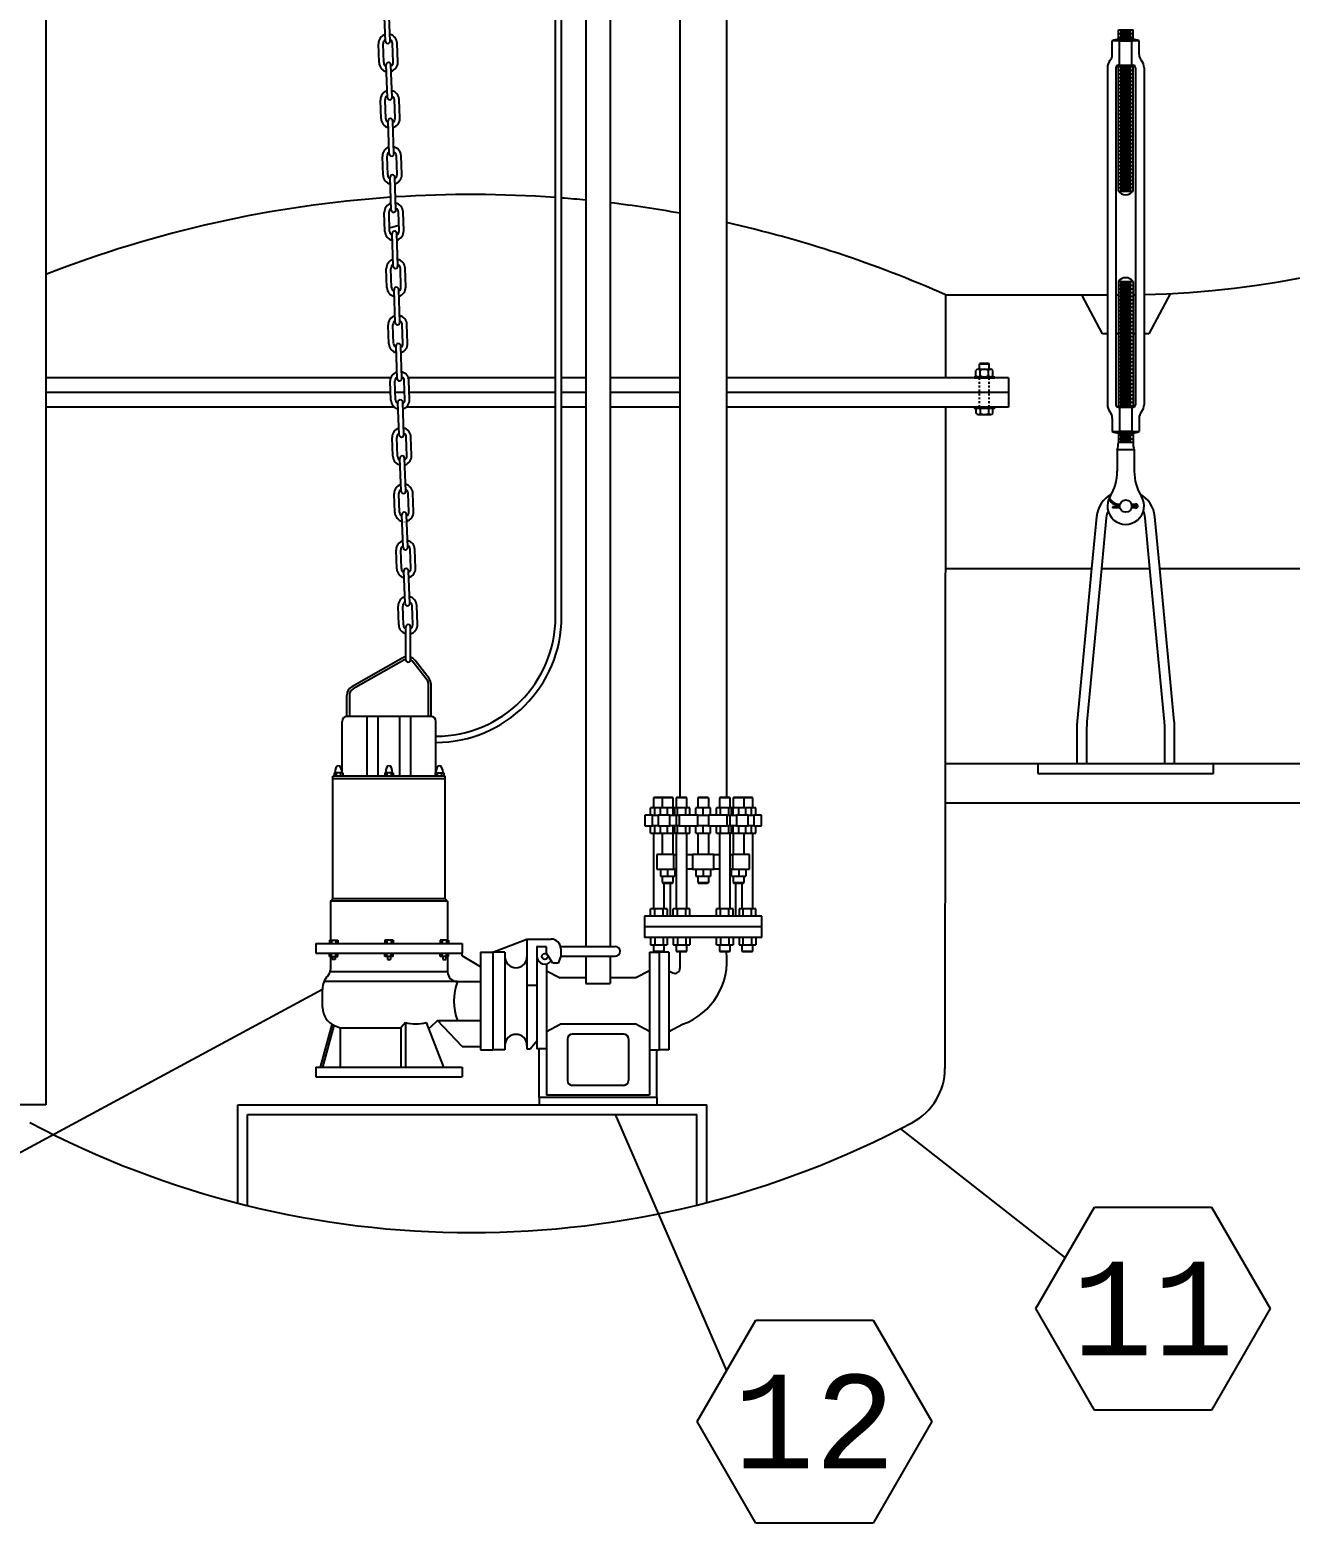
# Model space of a CAD drawing. Extents: x -13 to 326, y -96 to 129.
# Drawn here: x 224.4 to 288.9, y -95.8 to -19.4 of the extents above; entities that cross this region are included whole.
import ezdxf
from ezdxf.enums import TextEntityAlignment as Align

# ---------------------------------------------------------------- set-up
doc = ezdxf.new("R2010")
doc.units = 0
doc.header["$MEASUREMENT"] = 0
doc.linetypes.add('HIDDEN', pattern=[0.1875, 0.0625, -0.0625, 0.0625])
doc.layers.add('2', color=7, linetype='Continuous')
doc.styles.get("Standard").update_dxf_attribs({"font": 'monotxt.shx'})

# ---------------------------------------------------------------- blocks, each defined once
blk = doc.blocks.new('*U29', base_point=(242.75054, -57.411507))
at = {"layer": '2', "color": 5, "linetype": 'Continuous'}
blk.add_arc((242.75054, -57.411507), 0.370086, 270, 90, dxfattribs=at)
blk = doc.blocks.new('*U30', base_point=(240.16596, -57.411507))
at = {"layer": '2', "color": 5, "linetype": 'Continuous'}
blk.add_arc((240.16596, -57.411507), 0.370086, 270, 90, dxfattribs=at)
blk = doc.blocks.new('*U31', base_point=(245.33511, -57.411507))
at = {"layer": '2', "color": 5, "linetype": 'Continuous'}
blk.add_arc((245.33511, -57.411507), 0.370086, 270, 90, dxfattribs=at)

msp = doc.modelspace()

# ---------------------------------------------------------------- linework, layer by layer
at = {"layer": '2', "color": 5, "linetype": 'Continuous'}
for p, q in [((252.823, 95.491), (252.823, -66.29)), ((254.073, 95.491), (254.073, -66.29)), ((257.645, 80.958), (257.645, -58.646)), ((260.02, 80.958), (260.02, -58.646)), ((251.276, -49.409), (251.276, 66.074)), ((251.588, -49.409), (251.588, 66.074)), ((225.191, 37.606), (225.191, -74.4)), ((242.567, -19.964), (242.508, -18.285)), ((242.807, -19.955), (242.748, -18.276)), ((280.086, -19.376), (280.836, -19.376)), ((280.086, -19.85), (280.086, -19.376)), ((280.086, -19.559), (280.836, -19.559)), ((280.086, -19.751), (280.836, -19.751)), ((280.836, -19.85), (280.086, -19.85)), ((280.18, -19.47), (280.742, -19.47)), ((280.18, -19.658), (280.742, -19.658)), ((280.836, -19.85), (280.836, -19.376)), ((242.245, -21.055), (242.211, -20.096)), ((242.485, -21.047), (242.451, -20.088)), ((242.964, -21.03), (242.931, -20.071)), ((243.204, -21.022), (243.171, -20.063)), ((281.148, -19.939), (279.773, -19.939)), ((279.773, -20.629), (279.773, -19.939)), ((280.086, -19.939), (280.836, -19.939)), ((280.148, -21.189), (280.148, -19.939)), ((280.773, -21.189), (280.773, -19.939)), ((281.148, -20.629), (281.148, -19.939)), ((242.667, -22.842), (242.609, -21.163)), ((242.907, -22.833), (242.849, -21.154)), ((279.523, -21.314), (279.523, -38.564)), ((279.961, -21.314), (279.961, -38.564)), ((280.086, -27.626), (280.086, -21.189)), ((280.086, -21.189), (280.836, -21.189)), ((280.086, -21.251), (280.836, -21.251)), ((280.18, -21.345), (280.742, -21.345)), ((280.836, -27.626), (280.836, -21.189)), ((280.961, -21.314), (280.961, -38.564)), ((281.398, -21.314), (281.398, -38.564)), ((280.086, -21.439), (280.836, -21.439)), ((280.086, -21.626), (280.836, -21.626)), ((280.086, -21.814), (280.836, -21.814)), ((280.086, -22.001), (280.836, -22.001)), ((280.18, -21.533), (280.742, -21.533)), ((280.18, -21.72), (280.742, -21.72)), ((280.18, -21.908), (280.742, -21.908)), ((280.18, -22.095), (280.742, -22.095)), ((280.086, -22.189), (280.836, -22.189)), ((280.086, -22.376), (280.836, -22.376)), ((280.086, -22.564), (280.836, -22.564)), ((280.086, -22.751), (280.836, -22.751)), ((280.18, -22.283), (280.742, -22.283)), ((280.18, -22.47), (280.742, -22.47)), ((280.18, -22.658), (280.742, -22.658)), ((280.18, -22.845), (280.742, -22.845)), ((242.345, -23.934), (242.312, -22.974)), ((242.585, -23.925), (242.552, -22.966)), ((243.065, -23.909), (243.031, -22.949)), ((243.305, -23.9), (243.271, -22.941)), ((280.086, -22.939), (280.836, -22.939)), ((280.086, -23.126), (280.836, -23.126)), ((280.086, -23.314), (280.836, -23.314)), ((280.086, -23.501), (280.836, -23.501)), ((280.086, -23.689), (280.836, -23.689)), ((280.18, -23.033), (280.742, -23.033)), ((280.18, -23.22), (280.742, -23.22)), ((280.18, -23.408), (280.742, -23.408)), ((280.18, -23.595), (280.742, -23.595)), ((242.768, -25.72), (242.709, -24.041)), ((243.008, -25.712), (242.949, -24.033)), ((280.086, -23.876), (280.836, -23.876)), ((280.086, -24.064), (280.836, -24.064)), ((280.086, -24.251), (280.836, -24.251)), ((280.086, -24.439), (280.836, -24.439)), ((280.18, -23.783), (280.742, -23.783)), ((280.18, -23.97), (280.742, -23.97)), ((280.18, -24.158), (280.742, -24.158)), ((280.18, -24.345), (280.742, -24.345)), ((280.086, -24.626), (280.836, -24.626)), ((280.086, -24.814), (280.836, -24.814)), ((280.086, -25.001), (280.836, -25.001)), ((280.086, -25.189), (280.836, -25.189)), ((280.18, -24.533), (280.742, -24.533)), ((280.18, -24.72), (280.742, -24.72)), ((280.18, -24.908), (280.742, -24.908)), ((280.18, -25.095), (280.742, -25.095)), ((242.446, -26.812), (242.412, -25.853)), ((242.686, -26.804), (242.652, -25.844)), ((243.165, -26.787), (243.132, -25.827)), ((243.405, -26.778), (243.372, -25.819)), ((280.086, -25.376), (280.836, -25.376)), ((280.086, -25.564), (280.836, -25.564)), ((280.086, -25.751), (280.836, -25.751)), ((280.086, -25.939), (280.836, -25.939)), ((280.18, -25.283), (280.742, -25.283)), ((280.18, -25.47), (280.742, -25.47)), ((280.18, -25.658), (280.742, -25.658)), ((280.18, -25.845), (280.742, -25.845)), ((280.086, -26.126), (280.836, -26.126)), ((280.086, -26.314), (280.836, -26.314)), ((280.086, -26.501), (280.836, -26.501)), ((280.086, -26.689), (280.836, -26.689)), ((280.18, -26.033), (280.742, -26.033)), ((280.18, -26.22), (280.742, -26.22)), ((280.18, -26.408), (280.742, -26.408)), ((280.18, -26.595), (280.742, -26.595)), ((242.868, -28.598), (242.81, -26.919)), ((243.108, -28.59), (243.05, -26.911)), ((280.086, -26.876), (280.836, -26.876)), ((280.086, -27.064), (280.836, -27.064)), ((280.086, -27.251), (280.836, -27.251)), ((280.086, -27.439), (280.836, -27.439)), ((280.18, -26.783), (280.742, -26.783)), ((280.18, -26.97), (280.742, -26.97)), ((280.18, -27.158), (280.742, -27.158)), ((280.18, -27.345), (280.742, -27.345)), ((280.086, -27.626), (280.836, -27.626)), ((280.18, -27.533), (280.742, -27.533)), ((242.546, -29.69), (242.513, -28.731)), ((242.786, -29.682), (242.753, -28.722)), ((243.266, -29.665), (243.232, -28.706)), ((243.506, -29.657), (243.472, -28.697)), ((242.969, -31.477), (242.91, -29.798)), ((243.209, -31.468), (243.15, -29.789)), ((242.647, -32.568), (242.613, -31.609)), ((242.887, -32.56), (242.853, -31.601)), ((243.366, -32.543), (243.333, -31.584)), ((243.606, -32.535), (243.573, -31.576)), ((243.069, -34.355), (243.011, -32.676)), ((243.309, -34.346), (243.251, -32.667)), ((280.086, -32.251), (280.086, -38.689)), ((280.086, -32.251), (280.836, -32.251)), ((280.086, -32.439), (280.836, -32.439)), ((280.086, -32.626), (280.836, -32.626)), ((280.086, -32.814), (280.836, -32.814)), ((280.18, -32.345), (280.742, -32.345)), ((280.18, -32.533), (280.742, -32.533)), ((280.18, -32.72), (280.742, -32.72)), ((280.836, -32.251), (280.836, -38.689)), ((271.242, -32.936), (271.242, -37.186)), ((271.242, -32.936), (279.523, -32.936)), ((279.273, -34.936), (278.211, -32.936)), ((279.961, -32.936), (280.086, -32.936)), ((280.086, -33.001), (280.836, -33.001)), ((280.086, -33.189), (280.836, -33.189)), ((280.086, -33.376), (280.836, -33.376)), ((280.086, -33.564), (280.836, -33.564)), ((280.18, -32.908), (280.742, -32.908)), ((280.18, -33.095), (280.742, -33.095)), ((280.18, -33.283), (280.742, -33.283)), ((280.18, -33.47), (280.742, -33.47)), ((280.836, -32.936), (280.961, -32.936)), ((282.741, -32.88), (281.648, -34.936)), ((280.086, -33.751), (280.836, -33.751)), ((280.086, -33.939), (280.836, -33.939)), ((280.086, -34.126), (280.836, -34.126)), ((280.086, -34.314), (280.836, -34.314)), ((280.18, -33.658), (280.742, -33.658)), ((280.18, -33.845), (280.742, -33.845)), ((280.18, -34.033), (280.742, -34.033)), ((280.18, -34.22), (280.742, -34.22)), ((242.747, -35.447), (242.714, -34.487)), ((242.987, -35.438), (242.954, -34.479)), ((243.467, -35.422), (243.433, -34.462)), ((243.707, -35.413), (243.673, -34.454)), ((279.523, -34.936), (279.273, -34.936)), ((280.086, -34.939), (279.961, -34.939)), ((280.086, -34.501), (280.836, -34.501)), ((280.086, -34.689), (280.836, -34.689)), ((280.086, -34.876), (280.836, -34.876)), ((280.086, -35.064), (280.836, -35.064)), ((280.18, -34.408), (280.742, -34.408)), ((280.18, -34.595), (280.742, -34.595)), ((280.18, -34.783), (280.742, -34.783)), ((280.18, -34.97), (280.742, -34.97)), ((280.18, -35.158), (280.742, -35.158)), ((280.961, -34.939), (280.836, -34.939)), ((281.648, -34.936), (281.398, -34.936)), ((243.17, -37.233), (243.111, -35.554)), ((243.41, -37.225), (243.351, -35.546)), ((280.086, -35.251), (280.836, -35.251)), ((280.086, -35.439), (280.836, -35.439)), ((280.086, -35.626), (280.836, -35.626)), ((280.086, -35.814), (280.836, -35.814)), ((280.18, -35.345), (280.742, -35.345)), ((280.18, -35.533), (280.742, -35.533)), ((280.18, -35.72), (280.742, -35.72)), ((280.18, -35.908), (280.742, -35.908)), ((273.01, -36.442), (272.978, -36.474)), ((272.978, -36.474), (273.472, -36.474)), ((272.978, -36.749), (272.978, -36.474)), ((273.01, -36.442), (273.441, -36.442)), ((273.441, -36.442), (273.472, -36.474)), ((273.472, -36.749), (273.472, -36.474)), ((280.086, -36.001), (280.836, -36.001)), ((280.086, -36.189), (280.836, -36.189)), ((280.086, -36.376), (280.836, -36.376)), ((280.086, -36.564), (280.836, -36.564)), ((280.18, -36.095), (280.742, -36.095)), ((280.18, -36.283), (280.742, -36.283)), ((280.18, -36.47), (280.742, -36.47)), ((280.18, -36.658), (280.742, -36.658)), ((242.842, -37.186), (225.191, -37.186)), ((242.848, -38.325), (242.814, -37.366)), ((243.088, -38.317), (243.054, -37.357)), ((243.567, -38.3), (243.534, -37.34)), ((251.276, -37.186), (243.746, -37.186)), ((243.807, -38.291), (243.774, -37.332)), ((252.823, -37.186), (251.588, -37.186)), ((257.645, -37.186), (254.073, -37.186)), ((274.461, -37.186), (260.02, -37.186)), ((272.696, -37.139), (273.754, -37.139)), ((272.696, -37.139), (272.696, -37.186)), ((272.696, -37.186), (273.754, -37.186)), ((272.794, -37.082), (272.794, -36.806)), ((272.902, -36.749), (273.549, -36.749)), ((272.902, -37.139), (273.549, -37.139)), ((272.929, -37.186), (273.522, -37.186)), ((273.009, -37.082), (273.009, -36.806)), ((273.441, -37.082), (273.441, -36.806)), ((273.656, -37.082), (273.656, -36.806)), ((273.754, -37.139), (273.754, -37.186)), ((274.461, -37.186), (274.461, -38.686)), ((280.086, -36.751), (280.836, -36.751)), ((280.086, -36.939), (280.836, -36.939)), ((280.086, -37.126), (280.836, -37.126)), ((280.086, -37.314), (280.836, -37.314)), ((280.18, -36.845), (280.742, -36.845)), ((280.18, -37.033), (280.742, -37.033)), ((280.18, -37.22), (280.742, -37.22)), ((280.18, -37.408), (280.742, -37.408)), ((242.834, -37.936), (225.191, -37.936)), ((243.555, -37.936), (243.074, -37.936)), ((251.276, -37.936), (243.795, -37.936)), ((252.823, -37.936), (251.588, -37.936)), ((257.645, -37.936), (254.073, -37.936)), ((274.461, -37.936), (260.02, -37.936)), ((280.086, -37.501), (280.836, -37.501)), ((280.086, -37.689), (280.836, -37.689)), ((280.086, -37.876), (280.836, -37.876)), ((280.086, -38.064), (280.836, -38.064)), ((280.18, -37.595), (280.742, -37.595)), ((280.18, -37.783), (280.742, -37.783)), ((280.18, -37.97), (280.742, -37.97)), ((280.18, -38.158), (280.742, -38.158)), ((243.032, -38.686), (225.191, -38.686)), ((243.27, -40.111), (243.212, -38.432)), ((243.51, -40.103), (243.452, -38.424)), ((251.276, -38.686), (243.623, -38.686)), ((252.823, -38.686), (251.588, -38.686)), ((257.645, -38.686), (254.073, -38.686)), ((274.461, -38.686), (260.02, -38.686)), ((271.237, -38.686), (271.211, -72.534)), ((272.706, -38.686), (273.765, -38.686)), ((272.706, -38.686), (272.706, -38.733)), ((272.706, -38.733), (273.765, -38.733)), ((272.804, -38.733), (273.667, -38.733)), ((272.804, -39.009), (272.804, -38.733)), ((273.02, -39.009), (273.02, -38.733)), ((273.451, -39.009), (273.451, -38.733)), ((273.667, -39.009), (273.667, -38.733)), ((273.765, -38.686), (273.765, -38.733)), ((280.086, -38.251), (280.836, -38.251)), ((280.086, -38.439), (280.836, -38.439)), ((280.086, -38.626), (280.836, -38.626)), ((280.086, -38.689), (280.836, -38.689)), ((280.148, -38.689), (280.148, -39.939)), ((280.18, -38.345), (280.742, -38.345)), ((280.18, -38.533), (280.742, -38.533)), ((280.773, -38.689), (280.773, -39.939)), ((272.912, -39.066), (273.559, -39.066)), ((279.773, -39.249), (279.773, -39.939)), ((281.148, -39.249), (281.148, -39.939)), ((242.948, -41.203), (242.915, -40.244)), ((243.188, -41.195), (243.155, -40.235)), ((243.668, -41.178), (243.634, -40.219)), ((243.908, -41.17), (243.874, -40.21)), ((279.773, -39.939), (281.148, -39.939)), ((280.836, -39.939), (280.086, -39.939)), ((280.086, -40.028), (280.086, -40.501)), ((280.086, -40.028), (280.836, -40.028)), ((280.836, -40.126), (280.086, -40.126)), ((280.836, -40.319), (280.086, -40.319)), ((280.836, -40.501), (280.086, -40.501)), ((280.742, -40.22), (280.18, -40.22)), ((280.742, -40.408), (280.18, -40.408)), ((280.836, -40.028), (280.836, -40.501)), ((280.023, -40.876), (280.023, -41.966)), ((280.898, -40.876), (280.023, -40.876)), ((280.898, -40.876), (280.898, -41.966)), ((243.371, -42.99), (243.312, -41.311)), ((243.611, -42.981), (243.552, -41.302)), ((243.049, -44.081), (243.015, -43.122)), ((243.289, -44.073), (243.255, -43.114)), ((243.768, -44.056), (243.735, -43.097)), ((244.008, -44.048), (243.975, -43.089)), ((279.67, -43.389), (279.616, -43.421)), ((243.471, -45.868), (243.413, -44.189)), ((243.711, -45.859), (243.653, -44.18)), ((278.969, -44.3), (278.718, -46.942)), ((280.15, -43.782), (279.787, -43.782)), ((279.787, -43.782), (279.787, -43.844)), ((280.162, -43.844), (279.787, -43.844)), ((280.759, -43.659), (280.968, -43.642)), ((280.968, -43.86), (280.759, -43.844)), ((280.772, -43.72), (280.973, -43.705)), ((280.973, -43.798), (280.772, -43.782)), ((282.206, -46.942), (281.956, -44.3)), ((243.529, -44.552), (243.529, -44.568)), ((279.467, -44.347), (279.221, -46.942)), ((281.704, -46.942), (281.458, -44.347)), ((243.149, -46.96), (243.116, -46)), ((243.389, -46.951), (243.356, -45.992)), ((243.869, -46.935), (243.835, -45.975)), ((244.109, -46.926), (244.075, -45.967)), ((243.572, -48.746), (243.513, -47.067)), ((243.812, -48.738), (243.753, -47.059)), ((271.231, -46.939), (278.719, -46.939)), ((278.718, -46.942), (277.978, -54.753)), ((279.221, -46.942), (278.476, -54.8)), ((279.221, -46.939), (281.703, -46.939)), ((282.449, -54.8), (281.704, -46.942)), ((282.206, -46.939), (314.212, -46.939)), ((282.947, -54.753), (282.206, -46.942)), ((243.25, -49.838), (243.216, -48.879)), ((243.49, -49.83), (243.456, -48.87)), ((243.969, -49.813), (243.936, -48.853)), ((244.209, -49.804), (244.176, -48.845)), ((243.614, -51.621), (243.614, -49.941)), ((243.854, -51.621), (243.854, -49.941)), ((243.454, -51.527), (240.852, -52.996)), ((243.515, -51.636), (240.913, -53.105)), ((244.701, -52.655), (243.997, -51.735)), ((244.801, -52.579), (244.096, -51.659)), ((240.597, -54.524), (240.597, -53.432)), ((240.722, -53.432), (240.722, -54.524)), ((244.779, -54.524), (244.779, -52.883)), ((244.904, -54.524), (244.904, -52.883)), ((240.347, -57.412), (240.347, -54.774)), ((244.904, -54.524), (240.597, -54.524)), ((241.636, -57.583), (241.636, -54.524)), ((242.191, -57.583), (242.191, -54.524)), ((243.31, -57.583), (243.31, -54.524)), ((243.865, -57.583), (243.865, -54.524)), ((245.154, -57.412), (245.154, -54.774)), ((277.962, -55.084), (277.962, -56.942)), ((278.462, -55.084), (278.462, -56.942)), ((282.462, -56.942), (282.462, -55.084)), ((282.962, -56.942), (282.962, -55.084)), ((304.212, -56.939), (271.223, -56.939)), ((275.962, -56.942), (275.962, -57.442)), ((284.962, -57.442), (284.962, -56.942)), ((239.876, -63.851), (239.876, -57.583)), ((245.626, -57.583), (239.876, -57.583)), ((245.626, -57.708), (239.876, -57.708)), ((240.383, -57.412), (239.949, -57.412)), ((239.949, -57.412), (239.949, -57.583)), ((240.056, -57.412), (240.056, -57.583)), ((240.276, -57.412), (240.276, -57.583)), ((240.383, -57.412), (240.383, -57.583)), ((242.968, -57.412), (242.533, -57.412)), ((242.533, -57.412), (242.533, -57.583)), ((242.64, -57.412), (242.64, -57.583)), ((242.861, -57.412), (242.861, -57.583)), ((242.968, -57.412), (242.968, -57.583)), ((245.118, -57.412), (245.552, -57.412)), ((245.118, -57.412), (245.118, -57.583)), ((245.225, -57.412), (245.225, -57.583)), ((245.445, -57.412), (245.445, -57.583)), ((245.552, -57.412), (245.552, -57.583)), ((245.626, -63.851), (245.626, -57.583)), ((275.962, -57.442), (284.962, -57.442)), ((256.339, -58.646), (256.293, -58.692)), ((256.569, -58.692), (256.293, -58.692)), ((256.293, -58.692), (256.293, -59.198)), ((256.339, -58.646), (256.569, -58.646)), ((256.569, -58.646), (256.783, -58.646)), ((256.737, -58.692), (256.569, -58.692)), ((256.783, -58.646), (256.737, -58.692)), ((257.151, -58.692), (256.737, -58.692)), ((256.737, -58.692), (256.737, -59.198)), ((256.783, -58.646), (257.128, -58.646)), ((257.128, -58.646), (257.243, -58.646)), ((257.289, -58.692), (257.151, -58.692)), ((257.289, -58.692), (257.243, -58.646)), ((257.289, -59.198), (257.289, -58.692)), ((257.498, -58.646), (257.452, -58.692)), ((257.968, -58.692), (257.452, -58.692)), ((257.452, -58.692), (257.452, -59.198)), ((257.498, -58.646), (257.928, -58.646)), ((257.928, -58.646), (257.959, -58.646)), ((258.005, -58.692), (257.959, -58.646)), ((258.005, -58.692), (257.968, -58.692)), ((258.005, -59.198), (258.005, -58.692)), ((258.603, -58.646), (258.557, -58.692)), ((259.109, -58.692), (258.557, -58.692)), ((258.557, -58.692), (258.557, -59.198)), ((258.603, -58.646), (259.063, -58.646)), ((259.109, -58.692), (259.063, -58.646)), ((259.109, -58.692), (259.109, -59.198)), ((259.707, -58.646), (259.661, -58.692)), ((260.214, -58.692), (259.661, -58.692)), ((259.661, -58.692), (259.661, -59.198)), ((259.707, -58.646), (260.168, -58.646)), ((260.214, -58.692), (260.168, -58.646)), ((260.214, -59.198), (260.214, -58.692)), ((260.423, -58.646), (260.377, -58.692)), ((260.929, -58.692), (260.377, -58.692)), ((260.377, -58.692), (260.377, -59.198)), ((260.423, -58.646), (260.883, -58.646)), ((260.929, -58.692), (260.883, -58.646)), ((260.883, -58.646), (261.327, -58.646)), ((260.929, -59.198), (260.929, -58.692)), ((261.373, -58.692), (260.929, -58.692)), ((261.373, -58.692), (261.327, -58.646)), ((261.373, -59.198), (261.373, -58.692)), ((256.246, -59.566), (255.842, -59.566)), ((255.842, -59.566), (255.842, -60.119)), ((256.357, -59.198), (256.144, -59.198)), ((256.144, -59.566), (256.144, -59.198)), ((256.246, -59.566), (256.522, -59.566)), ((256.246, -60.119), (256.246, -59.566)), ((256.645, -59.198), (256.357, -59.198)), ((256.357, -59.566), (256.357, -59.198)), ((257.126, -59.566), (256.522, -59.566)), ((256.522, -59.566), (256.522, -60.119)), ((256.645, -59.566), (256.645, -59.198)), ((257.013, -59.198), (256.645, -59.198)), ((257.381, -59.198), (257.013, -59.198)), ((257.013, -59.566), (257.013, -59.198)), ((257.126, -59.566), (257.356, -59.566)), ((257.126, -60.119), (257.126, -59.566)), ((257.516, -59.198), (257.303, -59.198)), ((257.303, -59.566), (257.303, -59.198)), ((257.356, -59.566), (257.516, -59.566)), ((257.381, -59.566), (257.381, -59.198)), ((257.452, -59.566), (257.452, -60.119)), ((257.941, -59.198), (257.516, -59.198)), ((257.516, -59.566), (257.516, -59.198)), ((257.516, -59.566), (257.604, -59.566)), ((258.557, -59.566), (257.604, -59.566)), ((257.604, -59.566), (257.604, -60.119)), ((258.154, -59.198), (257.941, -59.198)), ((257.941, -59.566), (257.941, -59.198)), ((258.154, -59.566), (258.154, -59.198)), ((258.465, -59.566), (258.465, -59.198)), ((258.833, -59.198), (258.465, -59.198)), ((258.557, -60.119), (258.557, -59.566)), ((258.557, -59.566), (258.833, -59.566)), ((259.201, -59.198), (258.833, -59.198)), ((258.833, -59.566), (258.833, -59.198)), ((258.833, -59.566), (259.109, -59.566)), ((260.062, -59.566), (259.109, -59.566)), ((259.109, -59.566), (259.109, -60.119)), ((259.201, -59.566), (259.201, -59.198)), ((259.725, -59.198), (259.512, -59.198)), ((259.512, -59.566), (259.512, -59.198)), ((260.15, -59.198), (259.725, -59.198)), ((259.725, -59.566), (259.725, -59.198)), ((260.062, -60.119), (260.062, -59.566)), ((260.062, -59.566), (260.15, -59.566)), ((260.363, -59.198), (260.15, -59.198)), ((260.15, -59.566), (260.15, -59.198)), ((260.15, -59.566), (260.31, -59.566)), ((260.214, -60.119), (260.214, -59.566)), ((260.285, -59.566), (260.285, -59.198)), ((260.653, -59.198), (260.285, -59.198)), ((260.31, -59.566), (260.54, -59.566)), ((260.363, -59.566), (260.363, -59.198)), ((261.144, -59.566), (260.54, -59.566)), ((260.54, -59.566), (260.54, -60.119)), ((261.021, -59.198), (260.653, -59.198)), ((260.653, -59.566), (260.653, -59.198)), ((261.021, -59.566), (261.021, -59.198)), ((261.309, -59.198), (261.021, -59.198)), ((261.144, -59.566), (261.42, -59.566)), ((261.144, -60.119), (261.144, -59.566)), ((261.522, -59.198), (261.309, -59.198)), ((261.309, -59.566), (261.309, -59.198)), ((261.824, -59.566), (261.42, -59.566)), ((261.42, -59.566), (261.42, -60.119)), ((261.522, -59.566), (261.522, -59.198)), ((261.824, -60.119), (261.824, -59.566)), ((271.221, -58.939), (314.212, -58.939)), ((255.842, -60.119), (256.246, -60.119)), ((256.144, -60.487), (256.144, -60.119)), ((256.522, -60.119), (256.246, -60.119)), ((256.357, -60.487), (256.357, -60.119)), ((256.522, -60.119), (257.126, -60.119)), ((256.645, -60.487), (256.645, -60.119)), ((257.013, -60.487), (257.013, -60.119)), ((257.356, -60.119), (257.126, -60.119)), ((257.303, -60.487), (257.303, -60.119)), ((257.516, -60.119), (257.356, -60.119)), ((257.381, -60.487), (257.381, -60.119)), ((257.604, -60.119), (257.516, -60.119)), ((257.516, -60.487), (257.516, -60.119)), ((257.604, -60.119), (258.557, -60.119)), ((257.941, -60.487), (257.941, -60.119)), ((258.154, -60.487), (258.154, -60.119)), ((258.465, -60.487), (258.465, -60.119)), ((258.833, -60.119), (258.557, -60.119)), ((259.109, -60.119), (258.833, -60.119)), ((258.833, -60.487), (258.833, -60.119)), ((259.109, -60.119), (260.062, -60.119)), ((259.201, -60.487), (259.201, -60.119)), ((259.512, -60.487), (259.512, -60.119)), ((259.725, -60.487), (259.725, -60.119)), ((260.15, -60.119), (260.062, -60.119)), ((260.31, -60.119), (260.15, -60.119)), ((260.15, -60.487), (260.15, -60.119)), ((260.285, -60.487), (260.285, -60.119)), ((260.54, -60.119), (260.31, -60.119)), ((260.363, -60.487), (260.363, -60.119)), ((260.54, -60.119), (261.144, -60.119)), ((260.653, -60.487), (260.653, -60.119)), ((261.021, -60.487), (261.021, -60.119)), ((261.42, -60.119), (261.144, -60.119)), ((261.309, -60.487), (261.309, -60.119)), ((261.42, -60.119), (261.824, -60.119)), ((261.522, -60.487), (261.522, -60.119)), ((256.144, -60.487), (256.357, -60.487)), ((256.293, -60.487), (256.293, -64.365)), ((256.357, -60.487), (256.645, -60.487)), ((256.645, -60.487), (257.013, -60.487)), ((256.737, -60.487), (256.737, -61.591)), ((257.013, -60.487), (257.381, -60.487)), ((257.289, -61.591), (257.289, -60.487)), ((257.516, -60.487), (257.381, -60.487)), ((257.452, -60.487), (257.452, -64.365)), ((257.516, -60.487), (257.941, -60.487)), ((257.941, -60.487), (258.154, -60.487)), ((258.005, -64.365), (258.005, -60.487)), ((258.465, -60.487), (258.833, -60.487)), ((258.557, -60.487), (258.557, -61.591)), ((258.833, -60.487), (259.201, -60.487)), ((259.109, -60.487), (259.109, -61.591)), ((259.512, -60.487), (259.725, -60.487)), ((259.661, -60.487), (259.661, -64.365)), ((259.725, -60.487), (260.15, -60.487)), ((260.285, -60.487), (260.15, -60.487)), ((260.214, -64.365), (260.214, -60.487)), ((260.285, -60.487), (260.653, -60.487)), ((260.377, -60.487), (260.377, -61.591)), ((260.653, -60.487), (261.021, -60.487)), ((260.929, -61.591), (260.929, -60.487)), ((261.021, -60.487), (261.309, -60.487)), ((261.309, -60.487), (261.522, -60.487)), ((261.373, -64.365), (261.373, -60.487)), ((257.328, -61.591), (256.461, -61.591)), ((256.461, -61.591), (256.461, -62.328)), ((257.328, -61.591), (257.452, -61.591)), ((257.328, -62.328), (257.328, -61.591)), ((258.005, -61.591), (258.283, -61.591)), ((259.385, -61.591), (258.281, -61.591)), ((258.281, -61.591), (258.281, -62.328)), ((259.383, -61.591), (259.661, -61.591)), ((259.385, -62.328), (259.385, -61.591)), ((260.214, -61.591), (260.338, -61.591)), ((261.205, -61.591), (260.338, -61.591)), ((260.338, -61.591), (260.338, -62.328)), ((261.205, -62.328), (261.205, -61.591)), ((256.461, -62.328), (257.328, -62.328)), ((256.645, -62.328), (256.645, -62.696)), ((257.013, -62.328), (257.013, -62.696)), ((257.452, -62.328), (257.328, -62.328)), ((257.381, -62.328), (257.381, -62.696)), ((258.283, -62.328), (258.005, -62.328)), ((258.281, -62.328), (259.385, -62.328)), ((258.465, -62.328), (258.465, -62.696)), ((258.833, -62.328), (258.833, -62.696)), ((259.201, -62.328), (259.201, -62.696)), ((259.661, -62.328), (259.383, -62.328)), ((260.338, -62.328), (260.214, -62.328)), ((260.285, -62.696), (260.285, -62.328)), ((260.338, -62.328), (261.205, -62.328)), ((260.653, -62.328), (260.653, -62.696)), ((261.021, -62.328), (261.021, -62.696)), ((256.645, -62.696), (257.013, -62.696)), ((256.737, -62.696), (256.737, -63.018)), ((256.737, -63.018), (257.151, -63.018)), ((256.737, -63.018), (256.783, -63.064)), ((257.128, -63.064), (256.783, -63.064)), ((256.845, -64.365), (256.845, -63.064)), ((257.013, -62.696), (257.381, -62.696)), ((257.243, -63.064), (257.128, -63.064)), ((257.151, -63.018), (257.289, -63.018)), ((257.168, -64.733), (257.168, -63.064)), ((257.243, -63.064), (257.289, -63.018)), ((257.289, -63.018), (257.289, -62.696)), ((258.465, -62.696), (258.833, -62.696)), ((258.557, -62.696), (258.557, -63.018)), ((258.557, -63.018), (259.109, -63.018)), ((258.557, -63.018), (258.603, -63.064)), ((259.063, -63.064), (258.603, -63.064)), ((258.833, -62.696), (259.201, -62.696)), ((259.109, -63.018), (259.063, -63.064)), ((259.109, -62.696), (259.109, -63.018)), ((260.285, -62.696), (260.653, -62.696)), ((260.377, -62.696), (260.377, -63.018)), ((260.377, -63.018), (260.929, -63.018)), ((260.377, -63.018), (260.423, -63.064)), ((260.883, -63.064), (260.423, -63.064)), ((260.498, -64.733), (260.498, -63.064)), ((260.653, -62.696), (261.021, -62.696)), ((260.82, -63.064), (260.82, -64.365)), ((260.883, -63.064), (260.929, -63.018)), ((260.929, -63.018), (260.929, -62.696)), ((239.751, -63.976), (239.876, -63.851)), ((239.751, -63.976), (239.751, -65.972)), ((245.751, -63.976), (239.751, -63.976)), ((245.626, -63.851), (239.876, -63.851)), ((245.751, -63.976), (245.626, -63.851)), ((245.751, -63.976), (245.751, -65.972)), ((261.833, -64.733), (255.833, -64.733)), ((255.833, -64.733), (255.833, -65.286)), ((256.357, -64.365), (256.144, -64.365)), ((256.144, -64.733), (256.144, -64.365)), ((256.782, -64.365), (256.357, -64.365)), ((256.357, -64.733), (256.357, -64.365)), ((256.994, -64.365), (256.782, -64.365)), ((256.782, -64.733), (256.782, -64.365)), ((256.994, -64.365), (256.994, -64.733)), ((257.516, -64.365), (257.303, -64.365)), ((257.303, -64.733), (257.303, -64.365)), ((257.941, -64.365), (257.516, -64.365)), ((257.516, -64.733), (257.516, -64.365)), ((258.154, -64.365), (257.941, -64.365)), ((257.941, -64.733), (257.941, -64.365)), ((258.154, -64.733), (258.154, -64.365)), ((259.725, -64.365), (259.512, -64.365)), ((259.512, -64.733), (259.512, -64.365)), ((260.15, -64.365), (259.725, -64.365)), ((259.725, -64.733), (259.725, -64.365)), ((260.363, -64.365), (260.15, -64.365)), ((260.15, -64.733), (260.15, -64.365)), ((260.363, -64.733), (260.363, -64.365)), ((260.884, -64.365), (260.671, -64.365)), ((260.671, -64.365), (260.671, -64.733)), ((261.309, -64.365), (260.884, -64.365)), ((260.884, -64.733), (260.884, -64.365)), ((261.522, -64.365), (261.309, -64.365)), ((261.309, -64.733), (261.309, -64.365)), ((261.522, -64.733), (261.522, -64.365)), ((261.833, -65.286), (261.833, -64.733)), ((261.833, -65.286), (255.833, -65.286)), ((255.833, -65.286), (255.833, -65.838)), ((261.833, -65.838), (261.833, -65.286)), ((239.001, -66.143), (246.501, -66.143)), ((239.001, -66.143), (239.001, -66.643)), ((239.701, -65.972), (240.135, -65.972)), ((239.701, -65.972), (239.701, -66.143)), ((239.808, -65.972), (239.808, -66.143)), ((240.028, -65.972), (240.028, -66.143)), ((240.135, -65.972), (240.135, -66.143)), ((242.968, -65.972), (242.533, -65.972)), ((242.533, -65.972), (242.533, -66.143)), ((242.64, -65.972), (242.64, -66.143)), ((242.861, -65.972), (242.861, -66.143)), ((242.968, -65.972), (242.968, -66.143)), ((245.8, -65.972), (245.366, -65.972)), ((245.366, -65.972), (245.366, -66.143)), ((245.473, -65.972), (245.473, -66.143)), ((245.693, -65.972), (245.693, -66.143)), ((245.8, -65.972), (245.8, -66.143)), ((246.501, -66.143), (246.501, -66.643)), ((248.063, -66.588), (249.813, -65.912)), ((249.813, -65.912), (249.813, -71.525)), ((249.813, -65.912), (251.047, -65.912)), ((250.813, -66.31), (250.3, -66.31)), ((250.313, -66.31), (250.313, -71.525)), ((250.813, -66.65), (250.813, -66.31)), ((251.532, -66.29), (254.33, -66.29)), ((251.547, -66.412), (251.547, -66.79)), ((261.833, -65.838), (255.833, -65.838)), ((256.144, -65.838), (256.144, -66.206)), ((256.144, -66.206), (256.357, -66.206)), ((256.293, -66.206), (256.293, -66.528)), ((256.357, -65.838), (256.357, -66.206)), ((256.357, -66.206), (256.782, -66.206)), ((256.782, -65.838), (256.782, -66.206)), ((256.782, -66.206), (256.994, -66.206)), ((256.845, -66.528), (256.845, -66.206)), ((256.994, -65.838), (256.994, -66.206)), ((257.303, -65.838), (257.303, -66.206)), ((257.303, -66.206), (257.516, -66.206)), ((257.452, -66.206), (257.452, -66.528)), ((257.516, -65.838), (257.516, -66.206)), ((257.516, -66.206), (257.941, -66.206)), ((257.941, -65.838), (257.941, -66.206)), ((257.941, -66.206), (258.154, -66.206)), ((258.005, -66.528), (258.005, -66.206)), ((258.154, -65.838), (258.154, -66.206)), ((259.512, -66.206), (259.512, -65.838)), ((259.512, -66.206), (259.725, -66.206)), ((259.661, -66.206), (259.661, -66.528)), ((259.725, -65.838), (259.725, -66.206)), ((259.725, -66.206), (260.15, -66.206)), ((260.15, -65.838), (260.15, -66.206)), ((260.15, -66.206), (260.363, -66.206)), ((260.214, -66.528), (260.214, -66.206)), ((260.363, -65.838), (260.363, -66.206)), ((260.671, -65.838), (260.671, -66.206)), ((260.671, -66.206), (260.884, -66.206)), ((260.82, -66.206), (260.82, -66.528)), ((260.884, -66.206), (260.884, -65.838)), ((260.884, -66.206), (261.309, -66.206)), ((261.309, -65.838), (261.309, -66.206)), ((261.309, -66.206), (261.522, -66.206)), ((261.373, -66.528), (261.373, -66.206)), ((261.522, -65.838), (261.522, -66.206)), ((239.001, -66.643), (246.501, -66.643)), ((239.701, -66.814), (239.701, -66.643)), ((239.701, -66.814), (240.135, -66.814)), ((239.751, -66.814), (239.751, -67.464)), ((239.808, -66.814), (239.808, -66.643)), ((239.838, -66.814), (239.838, -66.955)), ((239.998, -66.955), (239.838, -66.955)), ((239.998, -66.814), (239.998, -66.955)), ((240.028, -66.814), (240.028, -66.643)), ((240.135, -66.814), (240.135, -66.643)), ((242.533, -66.814), (242.533, -66.643)), ((242.968, -66.814), (242.533, -66.814)), ((242.64, -66.814), (242.64, -66.643)), ((242.671, -66.814), (242.671, -66.955)), ((242.671, -66.955), (242.83, -66.955)), ((242.83, -66.814), (242.83, -66.955)), ((242.861, -66.814), (242.861, -66.643)), ((242.968, -66.814), (242.968, -66.643)), ((245.366, -66.814), (245.366, -66.643)), ((245.8, -66.814), (245.366, -66.814)), ((245.473, -66.814), (245.473, -66.643)), ((245.504, -66.814), (245.504, -66.955)), ((245.504, -66.955), (245.663, -66.955)), ((245.663, -66.814), (245.663, -66.955)), ((245.693, -66.814), (245.693, -66.643)), ((245.751, -66.814), (245.751, -67.588)), ((245.8, -66.814), (245.8, -66.643)), ((246.501, -66.768), (246.501, -66.643)), ((247.438, -67.33), (246.501, -66.768)), ((247.438, -66.588), (247.438, -71.588)), ((247.438, -66.588), (248.063, -66.588)), ((248.063, -66.588), (248.063, -71.588)), ((248.688, -66.588), (248.063, -66.588)), ((248.688, -66.588), (248.688, -71.588)), ((251.137, -67.15), (250.813, -66.65)), ((250.813, -67.192), (250.813, -71.525)), ((251.403, -67.15), (251.137, -67.15)), ((251.547, -66.79), (251.403, -67.15)), ((251.547, -66.79), (254.33, -66.79)), ((252.823, -66.79), (252.823, -68.188)), ((254.073, -66.79), (254.073, -68.188)), ((256.083, -66.588), (256.083, -71.588)), ((256.083, -66.588), (256.583, -66.588)), ((256.293, -66.528), (256.569, -66.528)), ((256.293, -66.528), (256.339, -66.574)), ((256.569, -66.574), (256.339, -66.574)), ((256.569, -66.528), (256.845, -66.528)), ((256.799, -66.574), (256.569, -66.574)), ((256.583, -66.588), (256.583, -71.588)), ((257.083, -66.588), (256.583, -66.588)), ((256.799, -66.574), (256.845, -66.528)), ((257.083, -66.588), (257.083, -71.588)), ((257.452, -66.528), (257.968, -66.528)), ((257.452, -66.528), (257.498, -66.574)), ((257.928, -66.574), (257.498, -66.574)), ((257.645, -66.574), (257.645, -67.418)), ((257.959, -66.574), (257.928, -66.574)), ((257.959, -66.574), (258.005, -66.528)), ((257.968, -66.528), (258.005, -66.528)), ((259.661, -66.528), (260.214, -66.528)), ((259.661, -66.528), (259.707, -66.574)), ((260.168, -66.574), (259.707, -66.574)), ((260.168, -66.574), (260.214, -66.528)), ((260.82, -66.528), (261.373, -66.528)), ((260.82, -66.528), (260.867, -66.574)), ((261.327, -66.574), (260.867, -66.574)), ((261.327, -66.574), (261.373, -66.528)), ((245.751, -67.588), (239.735, -67.588)), ((250.813, -67.538), (251.511, -67.9)), ((252.823, -67.9), (251.511, -67.9)), ((255.385, -67.9), (254.073, -67.9)), ((256.083, -67.538), (255.385, -67.9)), ((257.083, -67.538), (257.28, -67.64)), ((239.347, -68.488), (210.267, -84.176)), ((239.347, -69.419), (239.347, -68.488)), ((246.251, -68.088), (239.431, -68.088)), ((246.251, -68.088), (247.438, -68.088)), ((249.813, -68.27), (250.313, -68.27)), ((252.823, -68.188), (254.073, -68.188)), ((239.238, -72.463), (239.837, -70.278)), ((243.591, -70.189), (243.351, -70.463)), ((243.591, -70.189), (243.591, -72.463)), ((245.551, -72.463), (244.666, -70.189)), ((245.229, -70.088), (244.836, -70.463)), ((245.229, -70.088), (247.438, -70.088)), ((246.501, -71.408), (245.229, -70.088)), ((250.813, -70.638), (251.511, -70.275)), ((255.385, -70.275), (251.511, -70.275)), ((256.083, -70.638), (255.385, -70.275)), ((257.083, -70.638), (257.781, -70.275)), ((239.367, -72.463), (239.95, -70.337)), ((239.966, -70.343), (240.257, -70.463)), ((240.257, -70.463), (240.257, -72.463)), ((240.257, -70.463), (243.351, -70.463)), ((243.351, -70.463), (243.351, -72.463)), ((244.773, -70.463), (244.836, -70.463)), ((251.886, -71.025), (251.886, -73.15)), ((254.761, -70.775), (252.136, -70.775)), ((255.011, -71.025), (255.011, -73.15)), ((246.501, -71.408), (247.438, -71.408)), ((247.438, -71.588), (248.063, -71.588)), ((248.688, -71.588), (248.063, -71.588)), ((249.813, -71.525), (249.979, -71.525)), ((249.979, -71.525), (250.313, -71.126)), ((250.813, -71.525), (250.313, -71.525)), ((250.438, -74.025), (250.438, -71.525)), ((250.813, -71.525), (250.813, -73.9)), ((256.083, -71.588), (256.583, -71.588)), ((256.083, -71.588), (256.083, -73.9)), ((256.458, -74.025), (256.458, -71.588)), ((257.083, -71.588), (256.583, -71.588)), ((239.001, -72.463), (239.001, -72.963)), ((239.001, -72.463), (246.501, -72.463)), ((246.501, -72.463), (246.501, -72.963)), ((239.001, -72.963), (246.501, -72.963)), ((250.438, -74.025), (250.438, -74.4)), ((256.458, -74.025), (250.438, -74.025)), ((256.083, -73.9), (250.813, -73.9)), ((254.761, -73.4), (252.136, -73.4)), ((256.458, -74.025), (256.458, -74.4)), ((225.191, -74.4), (223.871, -74.4)), ((235.014, -74.4), (259.014, -74.4)), ((235.014, -79.4), (235.014, -74.4)), ((235.514, -74.9), (258.514, -74.9)), ((235.514, -79.553), (235.514, -74.9)), ((254.337, -74.9), (260.031, -88.014)), ((258.514, -79.527), (258.514, -74.9)), ((259.014, -79.4), (259.014, -74.4)), ((268.932, -75.621), (277.356, -82.229)), ((275.856, -84.827), (278.856, -79.631)), ((278.856, -79.631), (284.856, -79.631)), ((284.856, -79.631), (287.856, -84.827)), ((278.856, -90.023), (275.856, -84.827)), ((287.856, -84.827), (284.856, -90.023)), ((258.531, -90.612), (261.531, -85.416)), ((261.531, -85.416), (267.531, -85.416)), ((267.531, -85.416), (270.531, -90.612)), ((284.856, -90.023), (278.856, -90.023)), ((261.531, -95.809), (258.531, -90.612)), ((270.531, -90.612), (267.531, -95.809)), ((267.531, -95.809), (261.531, -95.809))]:
    msp.add_line(p, q, dxfattribs=at)
at = {"layer": '2', "color": 5, "linetype": 'HIDDEN'}
for p, q in [((272.978, -38.686), (272.978, -37.186)), ((273.472, -38.686), (273.472, -37.186))]:
    msp.add_line(p, q, dxfattribs=at)
at = {"layer": '2', "color": 5, "linetype": 'Continuous', "const_width": 0.02}
msp.add_lwpolyline([(257.516, -60.487), (257.516, -60.487)], dxfattribs=at)
at = {"layer": '2', "color": 5, "linetype": 'Continuous'}
for centre, radius in [((280.461, -43.751), 0.312), ((250.725, -66.802), 0.149)]:
    msp.add_circle(centre, radius, dxfattribs=at)
for centre, radius, start, end in [((280.461, 13.064), 46, 271.16794, 88.76629), ((242.691, -20.079), 0.48, 106.47751, 182), ((242.691, -20.079), 0.48, 2, 77.52249), ((242.691, -20.079), 0.24, 2, 62), ((280.461, -21.767), 1.953, 101.06952, 110.60969), ((280.461, -21.767), 1.953, 69.39031, 78.93048), ((242.691, -20.079), 0.24, 122, 182), ((242.687, -19.959), 0.12, 181.99854, 1.99897), ((279.273, -20.629), 0.5, 319.88083, 0), ((281.648, -20.629), 0.5, 180, 220.11917), ((242.724, -21.039), 0.48, 182, 257.52249), ((242.724, -21.039), 0.24, 182, 242), ((242.729, -21.159), 0.12, 1.99897, 182.00146), ((242.724, -21.039), 0.24, 302, 2), ((242.724, -21.039), 0.48, 286.47751, 2), ((280.086, -21.314), 0.562, 139.88083, 180), ((280.086, -21.314), 0.125, 90, 180), ((280.836, -21.314), 0.125, 0, 90), ((280.836, -21.314), 0.562, 0, 40.11917), ((242.791, -22.958), 0.48, 106.47751, 182), ((242.791, -22.958), 0.24, 122, 182), ((242.787, -22.838), 0.12, 181.99854, 1.99897), ((242.791, -22.958), 0.48, 2, 77.52249), ((242.791, -22.958), 0.24, 2, 62), ((242.825, -23.917), 0.48, 182, 257.52249), ((242.825, -23.917), 0.24, 182, 242), ((242.829, -24.037), 0.12, 1.99897, 182.00146), ((242.825, -23.917), 0.24, 302, 2), ((242.825, -23.917), 0.48, 286.47751, 2), ((242.892, -25.836), 0.48, 106.47751, 182), ((242.892, -25.836), 0.24, 122, 182), ((242.888, -25.716), 0.12, 181.99854, 1.99897), ((242.892, -25.836), 0.48, 2, 77.52249), ((242.892, -25.836), 0.24, 2, 62), ((242.925, -26.795), 0.48, 182, 257.52249), ((242.925, -26.795), 0.24, 182, 242), ((242.93, -26.915), 0.12, 1.99897, 182.00146), ((242.925, -26.795), 0.24, 302, 2), ((242.925, -26.795), 0.48, 286.47751, 2), ((246.961, -87.804), 60, 93.93281, 111.27424), ((242.992, -28.714), 0.48, 106.47751, 182), ((246.961, -87.804), 60, 85.87582, 93.70351), ((242.992, -28.714), 0.48, 2, 77.52249), ((246.961, -87.804), 60, 84.39293, 85.57657), ((246.961, -87.804), 60, 79.74204, 83.19221), ((280.461, -27.345), 0.469, 216.8699, 323.1301), ((242.992, -28.714), 0.24, 122, 182), ((242.988, -28.594), 0.12, 181.99854, 1.99897), ((242.992, -28.714), 0.24, 2, 62), ((243.026, -29.673), 0.48, 182, 257.52249), ((257.012, -87.804), 60, 103.25648, 103.72138), ((243.026, -29.673), 0.24, 182, 242), ((243.03, -29.793), 0.12, 1.99897, 182.00146), ((243.026, -29.673), 0.24, 302, 2), ((243.026, -29.673), 0.48, 286.47751, 2), ((246.961, -87.804), 60, 66.12871, 77.42816), ((243.093, -31.592), 0.48, 106.47751, 182), ((243.093, -31.592), 0.48, 2, 77.52249), ((243.093, -31.592), 0.24, 122, 182), ((243.089, -31.472), 0.12, 181.99854, 1.99897), ((243.093, -31.592), 0.24, 2, 62), ((280.461, -32.533), 0.469, 36.8699, 143.1301), ((243.126, -32.552), 0.48, 182, 257.52249), ((243.126, -32.552), 0.24, 182, 242), ((243.131, -32.672), 0.12, 1.99897, 182.00146), ((243.126, -32.552), 0.24, 302, 2), ((243.126, -32.552), 0.48, 286.47751, 2), ((243.193, -34.471), 0.48, 106.47751, 182), ((243.193, -34.471), 0.24, 122, 182), ((243.189, -34.351), 0.12, 181.99854, 1.99897), ((243.193, -34.471), 0.48, 2, 77.52249), ((243.193, -34.471), 0.24, 2, 62), ((243.227, -35.43), 0.48, 182, 257.52249), ((243.227, -35.43), 0.24, 182, 242), ((243.231, -35.55), 0.12, 1.99897, 182.00146), ((243.227, -35.43), 0.24, 302, 2), ((243.227, -35.43), 0.48, 286.47751, 2), ((243.294, -37.349), 0.48, 106.47751, 182), ((243.294, -37.349), 0.24, 122, 182), ((243.29, -37.229), 0.12, 181.99854, 1.99897), ((243.294, -37.349), 0.48, 2, 77.52249), ((243.294, -37.349), 0.24, 2, 62), ((272.902, -36.879), 0.13, 33.89024, 146.10976), ((272.902, -37.01), 0.13, 213.89024, 326.10976), ((273.225, -37.182), 0.433, 60.15828, 119.84172), ((273.225, -36.706), 0.433, 240.15828, 299.84172), ((273.549, -36.879), 0.13, 33.89024, 146.10976), ((273.549, -37.01), 0.13, 213.89024, 326.10976), ((243.327, -38.308), 0.48, 182, 257.52249), ((243.327, -38.308), 0.24, 182, 242), ((243.332, -38.428), 0.12, 1.99897, 182.00146), ((243.327, -38.308), 0.24, 302, 2), ((243.327, -38.308), 0.48, 286.47751, 2), ((280.086, -38.564), 0.562, 180, 220.11917), ((279.273, -39.249), 0.5, 0, 40.11917), ((280.086, -38.564), 0.125, 180, 270), ((280.836, -38.564), 0.125, 270, 0), ((281.648, -39.249), 0.5, 139.88083, 180), ((280.836, -38.564), 0.562, 319.88083, 0), ((272.912, -38.936), 0.13, 213.89024, 326.10976), ((273.235, -38.633), 0.433, 240.15828, 299.84172), ((273.559, -38.936), 0.13, 213.89024, 326.10976), ((243.394, -40.227), 0.48, 106.47751, 182), ((243.394, -40.227), 0.24, 122, 182), ((243.39, -40.107), 0.12, 181.99854, 1.99897), ((243.394, -40.227), 0.48, 2, 77.52249), ((243.394, -40.227), 0.24, 2, 62), ((280.461, -38.111), 1.953, 249.39031, 258.93048), ((278.923, -40.5), 1.163, 341.12856, 359.9468), ((280.461, -38.111), 1.953, 281.06952, 290.60969), ((281.998, -40.5), 1.163, 180.0532, 198.87144), ((243.428, -41.186), 0.48, 182, 257.52249), ((243.428, -41.186), 0.24, 182, 242), ((243.432, -41.306), 0.12, 1.99897, 182.00146), ((243.428, -41.186), 0.24, 302, 2), ((243.428, -41.186), 0.48, 286.47751, 2), ((277.523, -41.966), 2.5, 328.70955, 0), ((283.398, -41.966), 2.5, 180, 211.29045), ((243.495, -43.105), 0.48, 106.47751, 182), ((243.495, -43.105), 0.48, 2, 77.52249), ((243.495, -43.105), 0.24, 122, 182), ((243.491, -42.985), 0.12, 181.99854, 1.99897), ((243.495, -43.105), 0.24, 2, 62), ((280.461, -44.439), 1.5, 118.76592, 174.58392), ((280.461, -43.751), 0.938, 148.70955, 31.29045), ((280.143, -43.109), 0.612, 210.55077, 270.58061), ((280.143, -43.109), 0.55, 210.55077, 271.96312), ((280.461, -44.439), 1.5, 5.41608, 61.23408), ((243.528, -44.065), 0.48, 182, 257.52249), ((243.528, -44.065), 0.24, 182, 242), ((243.533, -44.185), 0.12, 1.99897, 182.00146), ((243.528, -44.065), 0.24, 302, 2), ((243.528, -44.065), 0.48, 286.47751, 2), ((280.461, -44.439), 1, 154.417, 174.58392), ((280.976, -43.751), 0.109, 265.51887, 94.48113), ((280.976, -43.751), 0.0469, 265.51887, 94.48113), ((280.461, -44.439), 1, 5.41608, 25.583), ((243.595, -45.984), 0.48, 106.47751, 182), ((243.595, -45.984), 0.24, 122, 182), ((243.595, -45.984), 0.48, 2, 77.52249), ((243.595, -45.984), 0.24, 2, 62), ((243.591, -45.864), 0.12, 181.99854, 1.99897), ((243.629, -46.943), 0.48, 182, 257.52249), ((243.629, -46.943), 0.24, 182, 242), ((243.633, -47.063), 0.12, 1.99897, 182.00146), ((243.629, -46.943), 0.24, 302, 2), ((243.629, -46.943), 0.48, 286.47751, 2), ((243.696, -48.862), 0.48, 106.47751, 182), ((243.696, -48.862), 0.24, 122, 182), ((243.692, -48.742), 0.12, 181.99854, 1.99897), ((243.696, -48.862), 0.48, 2, 77.52249), ((243.696, -48.862), 0.24, 2, 62), ((245.154, -49.409), 6.435, 270, 0), ((245.154, -49.409), 6.122, 270, 0), ((243.73, -49.821), 0.48, 182, 256.03819), ((243.73, -49.821), 0.24, 182, 241.1479), ((243.734, -49.941), 0.12, 359.99897, 180.00146), ((243.73, -49.821), 0.48, 284.99441, 2), ((243.73, -49.821), 0.24, 301.16134, 2), ((243.699, -51.963), 0.5, 99.8692, 119.44175), ((243.699, -51.963), 0.375, 103.2107, 119.44175), ((243.734, -51.621), 0.12, 179.99854, 359.99897), ((243.699, -51.963), 0.5, 37.44053, 72.02509), ((243.699, -51.963), 0.375, 37.44053, 65.70295), ((244.404, -52.883), 0.375, 0, 37.44053), ((244.404, -52.883), 0.5, 0, 37.44053), ((241.097, -53.432), 0.5, 119.44175, 180), ((241.097, -53.432), 0.375, 119.44175, 180), ((240.597, -54.774), 0.25, 90, 180), ((244.904, -54.774), 0.25, 0, 90), ((281.462, -55.084), 3.5, 174.58392, 180), ((281.462, -55.084), 3, 174.58392, 180), ((279.462, -55.084), 3, 0, 5.41608), ((279.462, -55.084), 3.5, 0, 5.41608), ((251.047, -66.412), 0.5, 0, 90), ((254.33, -66.54), 0.25, 270, 90), ((249.251, -66.822), 0.562, 180, 0), ((250.725, -66.802), 0.399, 182.31162, 325.98683), ((256.597, -67.026), 3.458, 290.01516, 7.50966), ((240.347, -68.488), 1, 136.41265, 180), ((239.251, -67.464), 0.5, 316.41265, 0), ((246.251, -67.588), 0.5, 180, 270), ((257.395, -67.418), 0.25, 242.53492, 0), ((249.074, -69.088), 2.995, 160.49653, 199.50347), ((240.347, -69.419), 1, 180, 247.59364), ((244.129, -67.878), 2.373, 256.90527, 283.09473), ((249.251, -71.354), 0.562, 0, 180), ((252.136, -71.025), 0.25, 90, 180), ((254.761, -71.025), 0.25, 0, 90), ((268.081, -72.534), 3.13, 298.0327, 0), ((252.136, -73.15), 0.25, 180, 270), ((254.761, -73.15), 0.25, 270, 0), ((246.961, -32.868), 48.069, 241.9673, 298.0327)]:
    msp.add_arc(centre, radius, start, end, dxfattribs=at)

# ---------------------------------------------------------------- block references
at = {"layer": '2', "color": 5, "yscale": 0.49029727, "rotation": 90}
for name, p in [('*U30', (240.166, -57.412)), ('*U29', (242.751, -57.412)), ('*U31', (245.335, -57.412))]:
    msp.add_blockref(name, p, dxfattribs=at)

# ---------------------------------------------------------------- texts
at = {"layer": '2', "color": 5, "linetype": 'Continuous'}
for s, p in [('11', (281.856, -84.827)), ('12', (264.531, -90.612))]:
    msp.add_text(s, height=4.8, dxfattribs=at).set_placement(p, align=Align.MIDDLE_CENTER)

doc.saveas('drawing.dxf')
